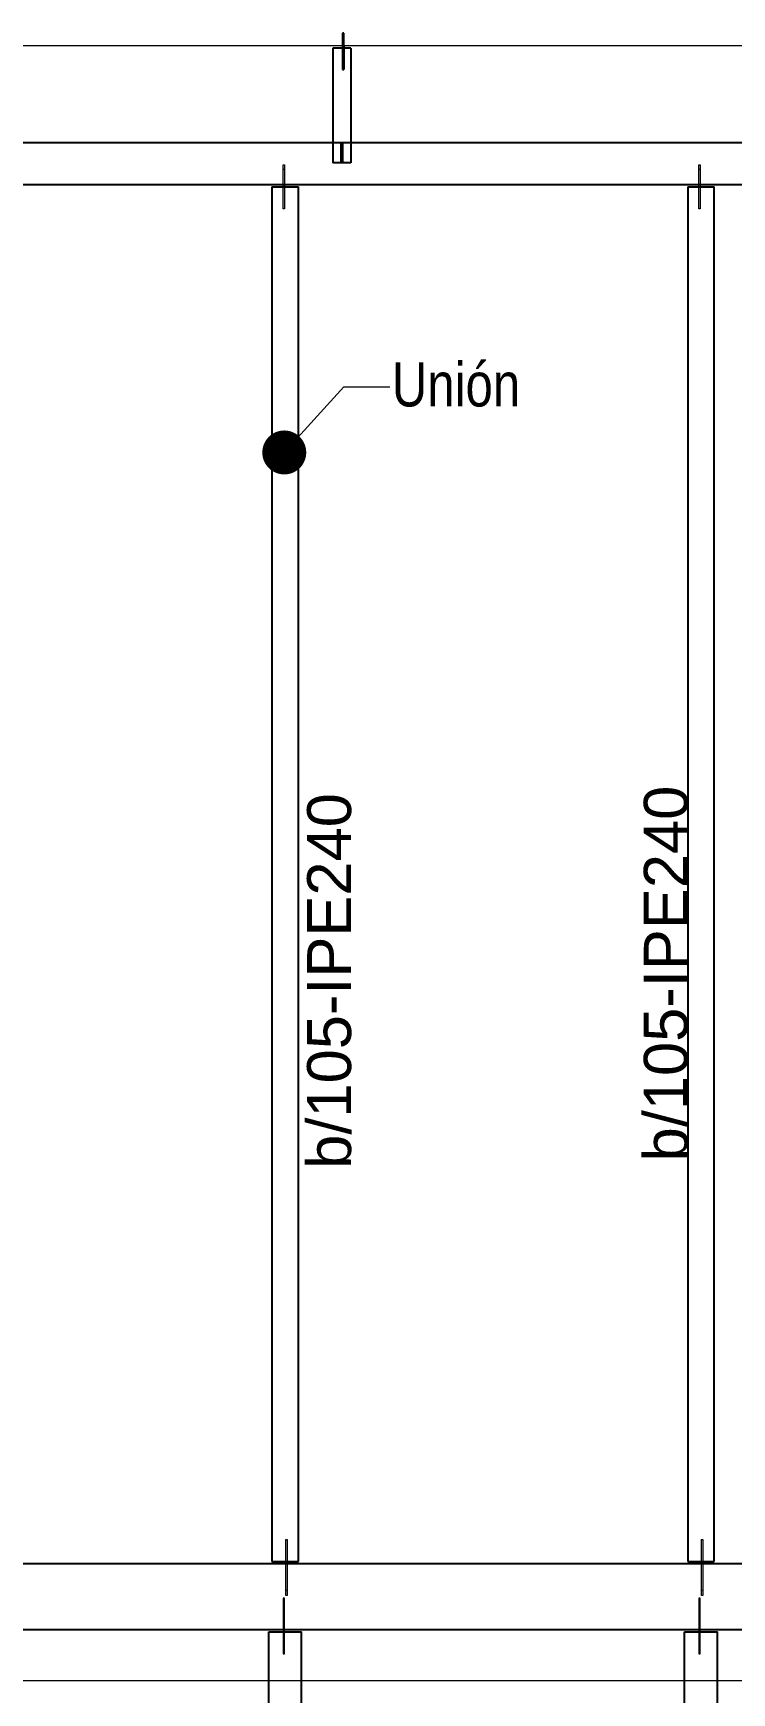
# Model space of a CAD drawing. Header units: millimetres. Extents: x -158 to 97215, y -53820 to 8373.
# Drawn here: x 84979 to 88157, y -33761 to -26214 of the extents above; entities that cross this region are included whole.
import ezdxf
from ezdxf.enums import TextEntityAlignment as Align

# ---------------------------------------------------------------- set-up
doc = ezdxf.new("R2010")
doc.units = ezdxf.units.MM
doc.header["$LTSCALE"] = 0.8
doc.linetypes.add('Grid Line', pattern=[3.33375, 1.905, -0.47625, 0.47625, -0.47625])
for name, color, linetype, lineweight in [('0-1', 7, 'Continuous', 5), ('E_EJES-1', 8, 'Grid Line', 9), ('E_TEXTO', 3, 'Continuous', 9), ('P-PLATINA', 6, 'Continuous', 15)]:
    doc.layers.add(name, color=color, linetype=linetype, lineweight=lineweight)
doc.layers.add('VIGAS', color=8, linetype='Continuous')
doc.styles.add('CX', font='ARIALUNI.ttf', dxfattribs={"width": 0.8, "height": 300})
doc.styles.add('VERDANA', font='arial.ttf')

msp = doc.modelspace()

# ---------------------------------------------------------------- linework, layer by layer
at = {"layer": '0-1', "color": 8}
msp.add_line((90228.3, -26271.2), (78238.3, -26271.2), dxfattribs=at)
at = {"layer": 'E_EJES-1'}
msp.add_line((2836.9, -33704.7), (96315.4, -33704.7), dxfattribs=at)
at = {"layer": 'E_TEXTO', "color": 4}
for p, q in [((86120.9, -28120.4), (86391.5, -27822.4)), ((86391.5, -27822.4), (86601.2, -27822.4))]:
    msp.add_line(p, q, dxfattribs=at)
at = {"layer": 'E_TEXTO', "color": 4, "const_width": 100}
msp.add_lwpolyline([(86070.9, -28120.4, 1), (86170.9, -28120.4, 1)], format="xyb", close=True, dxfattribs=at)
at = {"layer": 'P-PLATINA'}
for p, q in [((86115.9, -26832.6), (86121.9, -26832.6)), ((88007.6, -26832.6), (88013.6, -26832.6)), ((86115.4, -33355.4), (86121.4, -33355.4)), ((86128.1, -33293.9), (86134.1, -33293.9)), ((88007.1, -33355.4), (88013.1, -33355.4)), ((88019.8, -33293.9), (88025.8, -33293.9))]:
    msp.add_line(p, q, dxfattribs=at)
for points in [[(86115.9, -26812.6), (86121.9, -26812.6), (86121.9, -26902.9), (86121.9, -26912.9), (86121.9, -27012.9), (86115.9, -27012.9), (86115.9, -26912.9), (86115.9, -26902.9)], [(88007.6, -26812.6), (88013.6, -26812.6), (88013.6, -26902.9), (88013.6, -26912.9), (88013.6, -27012.9), (88007.6, -27012.9), (88007.6, -26912.9), (88007.6, -26902.9)], [(86128.1, -33318.9), (86128.1, -33174.6), (86128.1, -33164.6), (86128.1, -33064.6), (86134.1, -33064.6), (86134.1, -33164.6), (86134.1, -33174.6), (86134.1, -33318.9)], [(88019.8, -33064.6), (88025.8, -33064.6), (88025.8, -33164.6), (88025.8, -33174.6), (88025.8, -33318.9), (88019.8, -33318.9), (88019.8, -33174.6), (88019.8, -33164.6)], [(86121.4, -33484.6), (86121.4, -33474.6), (86121.4, -33330.4), (86115.4, -33330.4), (86115.4, -33474.6), (86115.4, -33484.6), (86115.4, -33584.6), (86121.4, -33584.6)], [(88013.1, -33584.6), (88013.1, -33484.6), (88013.1, -33474.6), (88013.1, -33330.4), (88007.1, -33330.4), (88007.1, -33474.6), (88007.1, -33484.6), (88007.1, -33584.6)]]:
    msp.add_lwpolyline(points, close=True, dxfattribs=at)
at = {"layer": 'VIGAS'}
for p, q in [((86391.8, -26213.7), (86385.8, -26213.7)), ((86385.8, -26213.7), (86385.8, -26271.2)), ((86385.8, -26223.7), (86391.8, -26223.7)), ((86391.8, -26271.2), (86391.8, -26213.7)), ((86424.3, -26281.2), (86342.3, -26281.2)), ((86342.3, -26281.2), (86342.3, -26712.9)), ((86385.8, -26271.2), (86385.8, -26281.2)), ((86385.8, -26271.2), (86391.8, -26271.2)), ((86385.8, -26281.2), (86385.8, -26378.7)), ((86385.8, -26283.7), (86391.8, -26283.7)), ((86391.8, -26271.2), (86391.8, -26281.2)), ((86391.8, -26281.2), (86391.8, -26378.7)), ((86424.3, -26281.2), (86424.3, -26712.9)), ((86385.8, -26363.7), (86391.8, -26363.7)), ((86385.8, -26378.7), (86391.8, -26378.7)), ((92010.2, -26712.9), (84895.8, -26712.9)), ((86342.3, -26712.9), (86342.3, -26803.2)), ((86380.3, -26803.2), (86380.3, -26713.2)), ((86380.3, -26713.2), (86386.3, -26713.2)), ((86380.3, -26803.2), (86380.3, -26713.2)), ((86380.3, -26713.2), (86386.3, -26713.2)), ((86386.3, -26713.2), (86386.3, -26803.2)), ((86386.3, -26713.2), (86386.3, -26803.2)), ((86424.3, -26712.9), (86424.3, -26803.2)), ((86380.3, -26783.2), (86386.3, -26783.2)), ((86424.3, -26803.2), (86342.3, -26803.2)), ((86386.3, -26803.2), (86380.3, -26803.2)), ((86386.3, -26803.2), (86380.3, -26803.2)), ((92010.2, -26902.9), (84895.8, -26902.9)), ((86065, -26912.9), (86065, -33164.6)), ((86065, -26912.9), (86185, -26912.9)), ((86185, -33164.6), (86185, -26912.9)), ((87956.7, -26912.9), (87956.7, -33164.6)), ((87956.7, -26912.9), (88076.7, -26912.9)), ((88076.7, -33164.6), (88076.7, -26912.9)), ((89984.6, -33174.6), (81788.2, -33174.6)), ((86065, -33164.6), (86185, -33164.6)), ((87956.7, -33164.6), (88076.7, -33164.6)), ((90001.3, -33474.6), (81766.8, -33474.6)), ((86050, -42424.5), (86050, -33484.6)), ((86050, -33484.6), (86200, -33484.6)), ((86200, -42424.5), (86200, -33484.6)), ((87941.7, -42424.5), (87941.7, -33484.6)), ((87941.7, -33484.6), (88091.7, -33484.6)), ((88091.7, -42424.5), (88091.7, -33484.6))]:
    msp.add_line(p, q, dxfattribs=at)

# ---------------------------------------------------------------- texts
at = {"layer": 'E_TEXTO', "color": 4, "style": 'CX', "width": 0.8}
msp.add_text('Unión', height=200, dxfattribs=at).set_placement((86610.2, -27911.2))
at = {"layer": 'E_TEXTO', "style": 'VERDANA'}
for p in [(87956.7, -30490.2), (86424.9, -30523.9)]:
    msp.add_text('b/105-IPE240', height=200, rotation=90, dxfattribs=at).set_placement(p, align=Align.CENTER)

doc.saveas('drawing.dxf')
